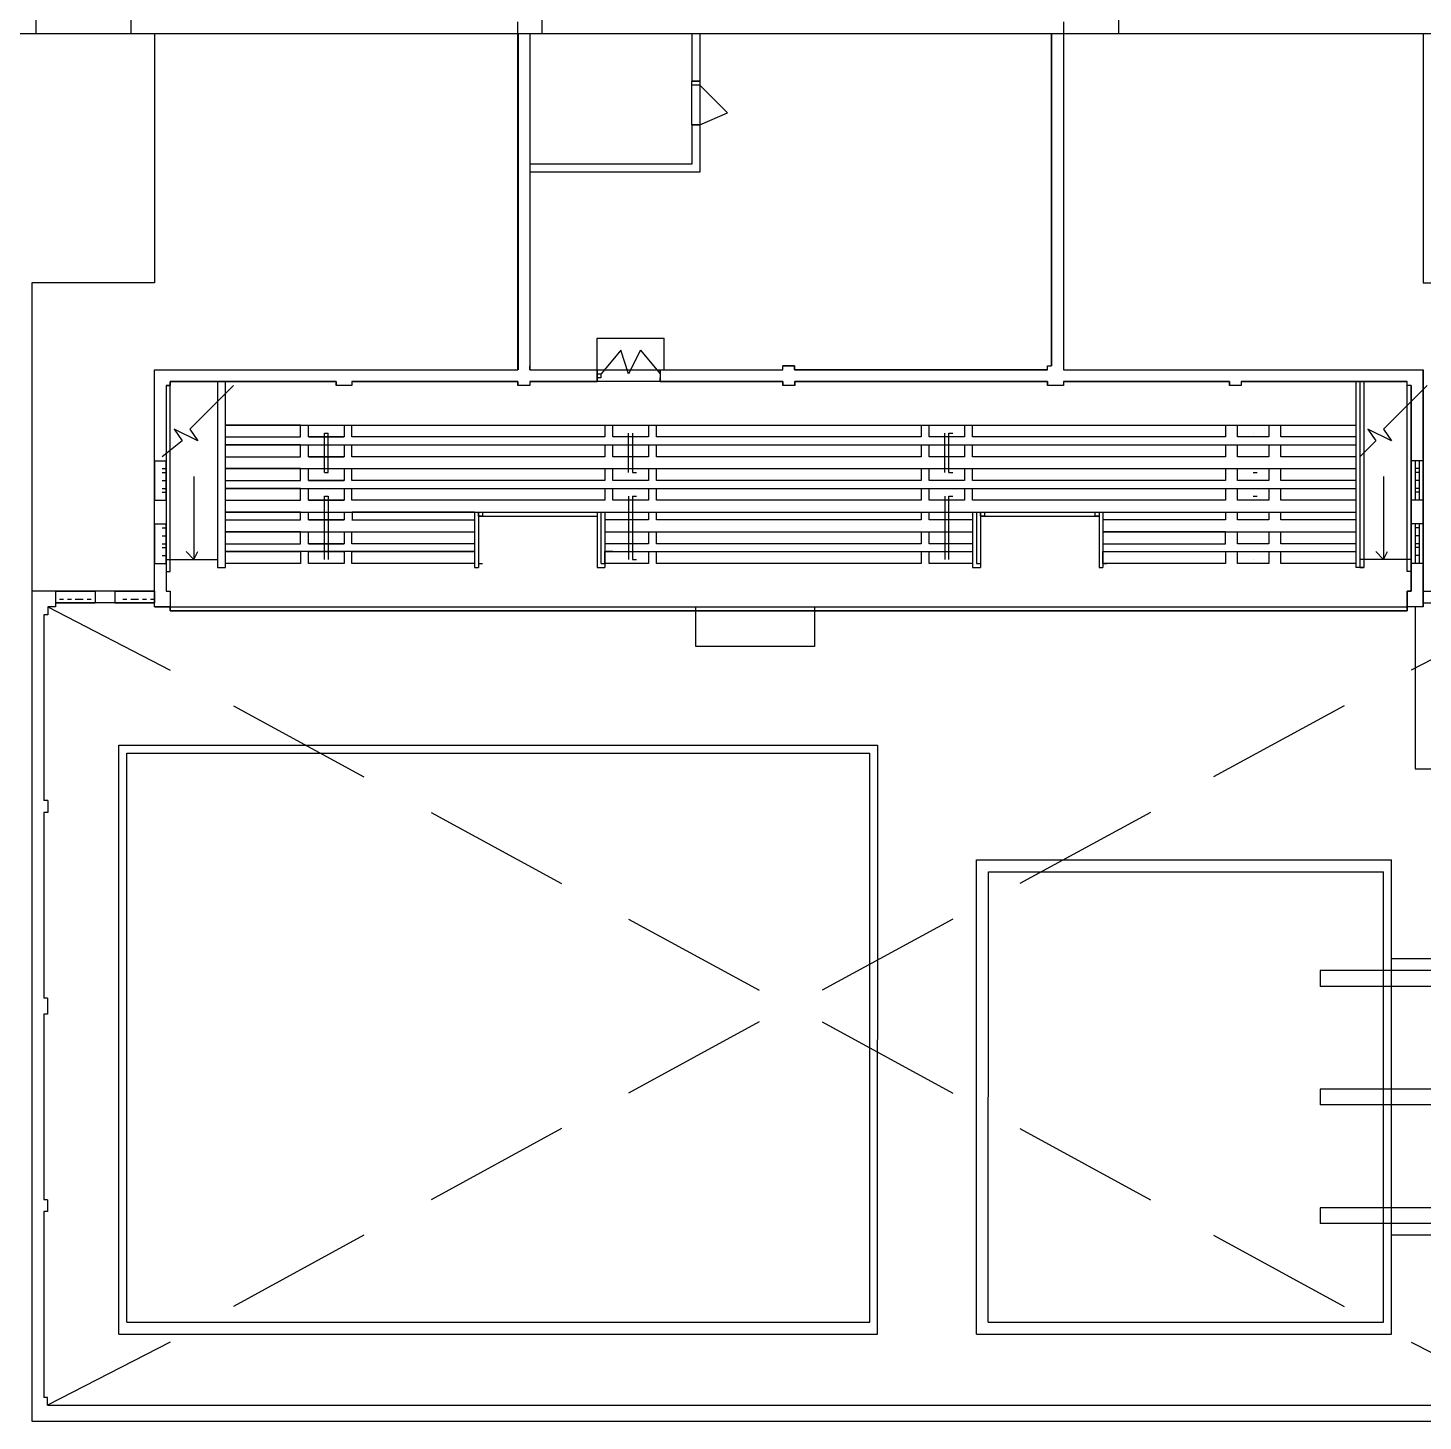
# Model space of a CAD drawing. Extents: x 0 to 132, y 0 to 63.
# Drawn here: x 30.61 to 53.02, y 0.03 to 22.42 of the extents above; entities that cross this region are included whole.
import ezdxf

# ---------------------------------------------------------------- set-up
doc = ezdxf.new("R2010")
doc.units = 0

msp = doc.modelspace()

# ---------------------------------------------------------------- linework, layer by layer
at = {"layer": 'Layer 1'}
for p, q in [((30.733935, 40.036853), (30.733935, 22.320375)), ((32.258197, 39.846353), (32.258197, 22.320375)), ((38.862163, 39.846512), (38.862163, 22.320534)), ((48.133151, 22.320534), (48.133151, 39.783012)), ((38.480978, 16.922723), (38.480978, 22.510981)), ((38.480978, 16.922723), (38.480978, 22.510981)), ((47.243967, 22.510981), (47.243967, 16.922723)), ((47.243967, 22.510981), (47.243967, 16.922723)), ((30.733803, 22.320481), (1.587604, 22.320481)), ((33.400958, 22.320455), (30.733961, 22.320455)), ((32.638985, 22.320455), (32.638985, 18.31996)), ((47.053679, 22.320375), (33.400931, 22.320375)), ((38.481031, 22.320455), (38.481031, 16.922961)), ((47.053652, 22.320534), (38.671398, 22.320534)), ((38.671425, 22.320455), (38.671425, 16.922961)), ((38.671504, 22.320349), (38.671504, 16.986356)), ((41.275133, 22.32056), (41.275133, 21.558561)), ((41.401868, 22.32056), (41.401868, 21.558561)), ((52.450881, 22.320534), (46.926388, 22.320534)), ((47.053494, 22.320349), (47.053494, 16.986356)), ((47.053652, 16.986276), (47.053652, 22.320534)), ((47.24402, 22.320455), (47.24402, 16.922961)), ((63.817525, 22.320349), (52.45104, 22.320349)), ((53.02246, 22.320455), (53.02246, 18.31996)), ((41.275107, 21.558614), (41.401842, 21.558614)), ((41.275107, 20.859851), (41.275107, 21.558614)), ((41.275107, 21.558347), (41.401842, 21.558347)), ((41.275107, 21.494847), (41.275107, 21.558347)), ((41.401868, 21.558561), (41.275133, 21.558561)), ((41.401868, 21.558561), (41.275133, 21.558561)), ((41.401842, 21.558614), (41.401842, 20.859851)), ((41.401842, 21.558347), (41.401842, 21.494847)), ((41.401842, 21.494847), (41.275107, 21.494847)), ((41.8465, 21.050562), (41.402001, 21.494797)), ((41.401842, 20.859851), (41.275107, 20.859851)), ((41.401868, 20.859798), (41.275133, 20.859798)), ((41.275133, 20.859798), (41.275133, 20.225063)), ((41.275133, 20.859798), (41.401868, 20.859798)), ((41.401868, 20.859798), (41.401868, 20.097799)), ((41.402001, 20.859798), (41.8465, 21.050562)), ((41.402001, 20.859798), (41.402001, 20.859798)), ((41.275265, 20.224851), (38.671504, 20.224851)), ((41.402001, 20.097852), (38.671504, 20.097852)), ((30.670673, 18.319854), (30.670408, 0.031877)), ((32.638985, 18.31996), (30.670752, 18.31996)), ((53.02246, 18.31996), (55.054722, 18.31996)), ((39.75095, 16.922856), (39.75095, 17.430855)), ((39.75095, 17.430855), (40.830449, 17.430855)), ((40.830449, 16.922935), (40.830449, 17.430934)), ((40.132055, 17.240408), (39.814553, 16.859673)), ((40.258843, 16.859673), (40.132108, 17.240408)), ((40.449608, 17.240408), (40.258843, 16.859673)), ((40.449608, 17.240408), (40.767107, 16.859673)), ((32.638932, 16.922882), (38.480925, 16.922882)), ((32.638985, 13.112993), (32.638985, 16.922723)), ((32.638985, 13.112993), (32.638985, 16.922723)), ((32.638985, 16.922723), (38.480978, 16.922723)), ((32.638985, 13.112993), (32.638985, 16.922723)), ((32.638985, 16.922723), (38.480978, 16.922723)), ((38.671425, 16.922856), (38.671425, 16.986353)), ((38.671425, 16.922961), (39.750923, 16.922961)), ((38.671504, 16.922856), (39.751003, 16.922856)), ((39.750841, 16.922856), (40.767105, 16.922856)), ((39.750841, 16.732356), (39.750841, 16.922856)), ((39.750841, 16.859356), (39.814341, 16.859356)), ((39.750841, 16.795856), (39.750841, 16.859356)), ((39.750923, 16.922961), (39.750923, 16.859462)), ((39.75095, 16.922856), (39.75095, 16.732356)), ((39.814341, 16.859356), (39.814341, 16.795856)), ((40.767105, 16.922856), (40.767105, 16.732356)), ((40.76716, 16.859541), (40.76716, 16.922776)), ((40.76716, 16.922776), (42.735393, 16.922776)), ((40.767266, 16.922856), (40.767266, 16.732356)), ((40.767266, 16.922856), (42.735499, 16.922856)), ((42.735393, 16.922776), (42.735393, 16.986276)), ((42.735393, 16.986276), (42.925893, 16.986276)), ((42.925946, 16.986356), (42.735446, 16.986356)), ((42.735499, 16.922856), (42.735499, 16.986353)), ((42.925893, 16.986276), (42.925893, 16.922776)), ((42.925893, 16.922776), (46.990152, 16.922776)), ((42.925946, 16.922856), (42.925946, 16.986356)), ((42.925972, 16.922723), (43.751471, 16.922723)), ((46.99002, 16.922856), (42.926025, 16.922856)), ((42.926025, 16.922856), (43.751524, 16.922856)), ((46.99002, 16.922856), (46.99002, 16.986356)), ((46.99002, 16.986356), (47.05352, 16.986356)), ((46.990152, 16.922776), (46.990152, 16.986276)), ((46.990152, 16.986276), (47.053652, 16.986276)), ((47.243888, 16.922776), (53.02238, 16.922776)), ((47.243967, 16.922723), (53.02246, 16.922723)), ((47.243967, 16.922723), (53.02246, 16.922723)), ((53.02246, 13.112993), (53.02246, 16.922723)), ((53.02246, 16.922723), (53.02246, 13.112993)), ((53.02246, 16.922723), (53.02246, 13.112993)), ((32.82967, 16.668856), (32.892906, 16.668856)), ((32.82967, 16.668856), (32.82967, 13.367125)), ((32.892959, 16.668988), (32.829723, 16.668988)), ((32.829723, 16.668988), (32.829723, 13.366992)), ((32.892906, 16.668856), (32.892906, 16.732356)), ((32.892932, 13.684413), (32.892932, 16.732409)), ((32.892932, 16.732382), (35.559929, 16.732382)), ((35.559955, 16.732488), (32.892959, 16.732488)), ((32.892959, 16.732488), (32.892959, 16.668988)), ((33.908931, 16.668856), (33.210432, 15.970357)), ((33.654931, 16.732409), (33.654931, 13.747913)), ((33.654931, 16.732409), (33.654931, 13.747913)), ((33.781931, 13.74786), (33.781931, 16.732356)), ((35.559955, 16.668988), (35.559955, 16.732488)), ((35.813955, 16.668988), (35.559955, 16.668988)), ((35.559982, 16.732409), (35.559982, 16.668909)), ((35.813981, 16.668909), (35.559982, 16.668909)), ((38.480952, 16.732488), (35.813955, 16.732488)), ((35.813955, 16.732488), (35.813955, 16.668988)), ((35.813981, 16.732488), (38.480978, 16.732488)), ((35.813981, 16.732409), (35.813981, 16.668909)), ((38.671425, 16.668909), (38.480925, 16.668909)), ((38.480952, 16.668988), (38.480952, 16.732488)), ((38.671451, 16.668988), (38.480952, 16.668988)), ((38.480975, 16.732409), (38.480975, 16.668909)), ((38.671425, 16.732409), (38.671425, 16.668909)), ((39.75095, 16.732488), (38.671451, 16.732488)), ((38.671451, 16.732488), (38.671451, 16.668988)), ((38.671504, 16.732356), (39.751003, 16.732356)), ((39.814341, 16.795856), (39.750841, 16.795856)), ((40.767105, 16.732356), (39.750841, 16.732356)), ((39.75095, 16.795988), (39.75095, 16.732488)), ((40.767054, 16.732356), (40.767054, 16.795856)), ((42.735552, 16.732356), (40.767054, 16.732356)), ((40.76716, 16.795988), (40.76716, 16.795988)), ((40.767266, 16.732356), (42.735499, 16.732356)), ((42.925946, 16.668909), (42.735446, 16.668909)), ((42.735473, 16.732488), (42.735473, 16.668724)), ((42.735552, 16.668856), (42.735552, 16.732356)), ((42.926052, 16.668856), (42.735552, 16.668856)), ((42.925946, 16.732409), (42.925946, 16.668909)), ((42.925972, 16.732488), (46.989967, 16.732488)), ((46.990047, 16.732356), (42.926052, 16.732356)), ((42.926052, 16.732356), (42.926052, 16.668856)), ((46.99002, 16.732409), (46.99002, 16.668909)), ((47.24402, 16.668909), (46.99002, 16.668909)), ((46.990047, 16.668856), (46.990047, 16.732356)), ((47.244046, 16.668856), (46.990047, 16.668856)), ((47.243967, 16.732488), (49.910964, 16.732488)), ((47.24402, 16.732409), (47.24402, 16.668909)), ((49.911043, 16.732356), (47.244046, 16.732356)), ((47.244046, 16.732356), (47.244046, 16.668856)), ((50.101463, 16.668909), (49.910964, 16.668909)), ((49.911016, 16.732409), (49.911016, 16.668909)), ((49.911043, 16.668856), (49.911043, 16.732356)), ((50.101543, 16.668856), (49.911043, 16.668856)), ((50.101384, 16.732541), (52.768381, 16.732541)), ((50.101463, 16.732409), (50.101463, 16.668909)), ((52.768539, 16.732356), (50.101543, 16.732356)), ((50.101543, 16.732356), (50.101543, 16.668856)), ((51.942935, 16.732409), (51.942935, 13.874912)), ((52.006434, 16.732409), (52.006434, 13.747913)), ((52.069934, 16.732409), (52.069934, 13.747913)), ((53.086012, 16.668856), (52.387513, 15.970357)), ((52.768434, 13.684413), (52.768434, 16.732409)), ((52.768539, 16.668856), (52.768539, 16.732356)), ((52.768539, 16.668856), (52.768539, 16.732356)), ((52.832039, 16.668856), (52.768539, 16.668856)), ((52.832039, 16.668856), (52.768539, 16.668856)), ((52.831933, 13.366992), (52.831933, 16.668988)), ((52.832039, 16.668856), (52.832039, 13.367125)), ((33.337696, 15.780122), (32.956432, 15.970357)), ((32.956432, 15.970357), (33.083696, 15.780122)), ((33.210432, 15.970357), (33.337696, 15.780122)), ((33.781931, 16.033883), (39.878188, 16.033883)), ((34.988562, 16.034095), (33.782063, 16.034095)), ((34.988562, 15.843331), (34.988562, 16.034095)), ((35.115615, 16.034121), (35.687114, 16.034121)), ((35.115615, 15.843357), (35.115615, 16.034121)), ((35.687114, 16.034121), (35.687114, 15.843357)), ((35.813849, 16.034121), (39.877844, 16.034121)), ((35.813849, 15.843357), (35.813849, 16.034121)), ((39.877844, 16.034121), (39.877844, 15.843357)), ((39.878161, 16.034042), (51.942882, 16.034042)), ((40.004844, 16.034121), (40.576343, 16.034121)), ((40.004844, 15.843357), (40.004844, 16.034121)), ((40.576343, 16.034121), (40.576343, 15.843357)), ((40.70361, 16.034121), (44.958105, 16.034121)), ((40.70361, 15.843357), (40.70361, 16.034121)), ((44.958105, 16.034121), (44.958105, 15.843357)), ((45.085102, 16.034121), (45.656601, 16.034121)), ((45.085102, 15.843357), (45.085102, 16.034121)), ((45.656601, 16.034121), (45.656601, 15.843357)), ((45.783601, 16.034121), (49.847331, 16.034121)), ((45.783601, 15.843357), (45.783601, 16.034121)), ((49.847331, 16.034121), (49.847331, 15.843357)), ((50.038098, 16.034121), (50.546098, 16.034121)), ((50.038098, 15.843357), (50.038098, 16.034121)), ((50.546098, 16.034121), (50.546098, 15.843357)), ((50.736436, 15.843331), (50.736436, 16.034095)), ((50.736436, 16.034095), (51.942935, 16.034095)), ((52.514513, 15.780122), (52.133514, 15.970357)), ((52.133514, 15.970357), (52.260514, 15.780122)), ((52.387513, 15.970357), (52.514513, 15.780122)), ((33.083696, 15.780122), (32.766197, 15.526122)), ((33.781931, 15.716384), (39.878188, 15.716384)), ((33.782063, 15.843331), (34.988562, 15.843331)), ((34.988562, 15.716542), (33.782063, 15.716542)), ((34.988562, 15.526043), (34.988562, 15.716542)), ((35.687114, 15.843357), (35.115615, 15.843357)), ((35.115615, 15.716622), (35.687114, 15.716622)), ((35.115615, 15.526122), (35.115615, 15.716622)), ((35.115694, 15.843383), (35.687193, 15.843383)), ((35.369561, 15.906883), (35.433059, 15.906883)), ((35.369614, 15.272043), (35.369614, 15.906778)), ((35.433114, 15.272043), (35.433114, 15.906778)), ((35.687114, 15.716622), (35.687114, 15.526122)), ((39.877844, 15.843357), (35.813849, 15.843357)), ((35.813849, 15.716622), (39.877844, 15.716622)), ((35.813849, 15.526122), (35.813849, 15.716622)), ((39.877844, 15.716622), (39.877844, 15.526122)), ((39.878161, 15.716542), (51.942882, 15.716542)), ((40.576343, 15.843357), (40.004844, 15.843357)), ((40.004844, 15.716622), (40.576343, 15.716622)), ((40.004844, 15.526122), (40.004844, 15.716622)), ((40.258923, 15.272043), (40.258923, 15.906778)), ((40.322476, 15.906883), (40.322476, 15.272149)), ((40.576343, 15.716622), (40.576343, 15.526122)), ((44.958105, 15.843357), (40.70361, 15.843357)), ((40.70361, 15.716622), (44.958105, 15.716622)), ((40.70361, 15.526122), (40.70361, 15.716622)), ((44.958105, 15.716622), (44.958105, 15.526122)), ((45.656601, 15.843357), (45.085102, 15.843357)), ((45.085102, 15.716622), (45.656601, 15.716622)), ((45.085102, 15.526122), (45.085102, 15.716622)), ((45.338969, 15.272043), (45.338969, 15.906778)), ((45.402469, 15.272043), (45.402469, 15.906778)), ((45.402522, 15.906883), (45.466022, 15.906883)), ((45.656601, 15.716622), (45.656601, 15.526122)), ((49.847331, 15.843357), (45.783601, 15.843357)), ((45.783601, 15.716622), (49.847331, 15.716622)), ((45.783601, 15.526122), (45.783601, 15.716622)), ((49.847331, 15.716622), (49.847331, 15.526122)), ((50.546098, 15.843357), (50.038098, 15.843357)), ((50.038098, 15.716622), (50.546098, 15.716622)), ((50.038098, 15.526122), (50.038098, 15.716622)), ((50.546122, 15.843198), (50.038122, 15.843198)), ((50.292148, 15.906883), (50.292148, 15.906883)), ((50.546098, 15.716622), (50.546098, 15.526122)), ((51.942935, 15.843331), (50.736436, 15.843331)), ((50.736436, 15.526043), (50.736436, 15.716542)), ((50.736436, 15.716542), (51.942935, 15.716542)), ((52.260514, 15.780122), (52.006514, 15.526122)), ((33.782063, 15.526043), (34.988562, 15.526043)), ((35.687114, 15.526122), (35.115615, 15.526122)), ((35.115694, 15.526148), (35.687193, 15.526148)), ((39.877844, 15.526122), (35.813849, 15.526122)), ((40.576343, 15.526122), (40.004844, 15.526122)), ((44.958105, 15.526122), (40.70361, 15.526122)), ((45.656601, 15.526122), (45.085102, 15.526122)), ((49.847331, 15.526122), (45.783601, 15.526122)), ((50.546098, 15.526122), (50.038098, 15.526122)), ((50.546122, 15.525963), (50.038122, 15.525963)), ((51.942935, 15.526043), (50.736436, 15.526043)), ((32.638959, 15.46249), (32.638959, 14.827491)), ((32.638985, 15.462463), (32.82975, 15.462463)), ((32.765985, 15.335225), (32.82975, 15.335225)), ((32.765985, 15.27199), (32.82975, 15.27199)), ((32.766091, 15.462463), (32.766091, 15.462463)), ((32.829723, 14.827491), (32.829723, 15.46249)), ((33.781931, 15.335384), (39.878188, 15.335384)), ((34.988562, 15.335411), (33.782063, 15.335411)), ((34.988562, 15.144911), (34.988562, 15.335411)), ((35.115615, 15.335358), (35.687114, 15.335358)), ((35.115615, 15.144858), (35.115615, 15.335358)), ((35.369561, 15.272043), (35.433059, 15.272043)), ((35.687114, 15.335358), (35.687114, 15.144858)), ((35.813849, 15.335358), (39.877844, 15.335358)), ((35.813849, 15.144858), (35.813849, 15.335358)), ((39.877844, 15.335358), (39.877844, 15.144858)), ((39.878161, 15.335278), (51.942882, 15.335278)), ((40.004844, 15.335358), (40.576343, 15.335358)), ((40.004844, 15.144858), (40.004844, 15.335358)), ((40.322476, 15.272043), (40.385978, 15.272043)), ((40.576343, 15.335358), (40.576343, 15.144858)), ((40.70361, 15.335358), (44.958105, 15.335358)), ((40.70361, 15.144858), (40.70361, 15.335358)), ((44.958105, 15.335358), (44.958105, 15.144858)), ((45.085102, 15.335358), (45.656601, 15.335358)), ((45.085102, 15.144858), (45.085102, 15.335358)), ((45.402522, 15.272043), (45.466022, 15.272043)), ((45.656601, 15.335358), (45.656601, 15.144858)), ((45.783601, 15.335358), (49.847331, 15.335358)), ((45.783601, 15.144858), (45.783601, 15.335358)), ((49.847331, 15.335358), (49.847331, 15.144858)), ((50.038098, 15.335358), (50.546098, 15.335358)), ((50.038098, 15.144858), (50.038098, 15.335358)), ((50.292148, 15.272043), (50.355381, 15.272043)), ((50.546098, 15.335358), (50.546098, 15.144858)), ((50.736436, 15.144911), (50.736436, 15.335411)), ((50.736436, 15.335411), (51.942935, 15.335411)), ((52.831933, 15.46249), (52.831933, 14.827491)), ((53.02246, 15.46249), (52.83196, 15.46249)), ((52.895724, 15.46249), (52.895724, 14.827491)), ((52.95896, 15.335225), (52.895724, 15.335225)), ((52.95896, 15.27199), (52.895724, 15.27199)), ((52.95896, 15.46249), (52.95896, 14.827491)), ((53.022433, 14.827491), (53.022433, 15.46249)), ((32.765985, 15.14499), (32.82975, 15.14499)), ((33.27409, 15.20849), (33.27409, 13.874992)), ((33.782063, 15.144911), (34.988562, 15.144911)), ((35.687114, 15.144858), (35.115615, 15.144858)), ((35.115694, 15.144884), (35.687193, 15.144884)), ((39.877844, 15.144858), (35.813849, 15.144858)), ((40.576343, 15.144858), (40.004844, 15.144858)), ((44.958105, 15.144858), (40.70361, 15.144858)), ((45.656601, 15.144858), (45.085102, 15.144858)), ((49.847331, 15.144858), (45.783601, 15.144858)), ((50.546098, 15.144858), (50.038098, 15.144858)), ((50.546122, 15.144964), (50.038122, 15.144964)), ((51.942935, 15.144911), (50.736436, 15.144911)), ((52.387619, 15.20849), (52.387619, 13.874992)), ((52.95896, 15.14499), (52.895724, 15.14499)), ((32.638985, 14.827464), (32.82975, 14.827464)), ((32.765985, 15.017726), (32.82975, 15.017726)), ((32.765985, 14.95449), (32.82975, 14.95449)), ((33.781931, 15.017884), (39.878188, 15.017884)), ((34.988562, 15.017858), (33.782063, 15.017858)), ((33.782063, 14.827358), (34.988562, 14.827358)), ((34.988562, 14.827358), (34.988562, 15.017858)), ((35.115615, 15.017861), (35.687114, 15.017861)), ((35.115615, 14.827361), (35.115615, 15.017861)), ((35.687114, 14.827361), (35.115615, 14.827361)), ((35.115694, 14.827385), (35.687193, 14.827385)), ((35.369561, 13.874965), (35.369561, 14.890961)), ((35.369561, 14.890938), (35.433059, 14.890938)), ((35.433114, 14.890938), (35.433114, 13.874939)), ((35.687114, 15.017861), (35.687114, 14.827361)), ((35.813849, 15.017861), (39.877844, 15.017861)), ((35.813849, 14.827361), (35.813849, 15.017861)), ((39.877844, 14.827361), (35.813849, 14.827361)), ((39.877844, 15.017861), (39.877844, 14.827361)), ((39.878161, 15.017779), (51.942882, 15.017779)), ((40.004844, 15.017861), (40.576343, 15.017861)), ((40.004844, 14.827361), (40.004844, 15.017861)), ((40.576343, 14.827361), (40.004844, 14.827361)), ((40.258791, 14.890832), (40.258791, 13.875098)), ((40.322449, 14.890938), (40.322449, 13.874939)), ((40.322476, 14.890938), (40.385978, 14.890938)), ((40.576343, 15.017861), (40.576343, 14.827361)), ((40.70361, 15.017861), (44.958105, 15.017861)), ((40.70361, 14.827361), (40.70361, 15.017861)), ((44.958105, 14.827361), (40.70361, 14.827361)), ((44.958105, 15.017861), (44.958105, 14.827361)), ((45.085102, 15.017861), (45.656601, 15.017861)), ((45.085102, 14.827361), (45.085102, 15.017861)), ((45.656601, 14.827361), (45.085102, 14.827361)), ((45.338972, 14.890938), (45.338972, 13.874939)), ((45.402522, 13.874965), (45.402522, 14.890961)), ((45.402522, 14.890938), (45.466022, 14.890938)), ((45.656601, 15.017861), (45.656601, 14.827361)), ((45.783601, 15.017861), (49.847331, 15.017861)), ((45.783601, 14.827361), (45.783601, 15.017861)), ((49.847331, 14.827361), (45.783601, 14.827361)), ((49.847331, 15.017861), (49.847331, 14.827361)), ((50.038098, 15.017861), (50.546098, 15.017861)), ((50.038098, 14.827361), (50.038098, 15.017861)), ((50.546098, 14.827361), (50.038098, 14.827361)), ((50.546122, 14.827464), (50.038122, 14.827464)), ((50.292148, 14.890938), (50.355381, 14.890938)), ((50.546098, 15.017861), (50.546098, 14.827361)), ((50.736436, 14.827358), (50.736436, 15.017858)), ((50.736436, 15.017858), (51.942935, 15.017858)), ((51.942935, 14.827358), (50.736436, 14.827358)), ((53.02246, 14.827491), (52.83196, 14.827491)), ((52.95896, 15.017726), (52.895724, 15.017726)), ((52.95896, 14.95449), (52.895724, 14.95449)), ((33.781931, 14.636885), (37.782691, 14.636885)), ((34.988562, 14.636806), (33.782063, 14.636806)), ((34.988562, 14.509806), (34.988562, 14.636806)), ((35.115615, 14.636858), (35.687114, 14.636858)), ((35.115615, 14.509859), (35.115615, 14.636858)), ((35.687114, 14.636858), (35.687114, 14.509859)), ((37.782585, 14.636938), (35.814087, 14.636938)), ((35.814087, 14.636938), (35.814087, 14.509938)), ((37.782585, 14.636938), (39.878082, 14.636938)), ((37.782638, 14.636885), (37.782638, 13.811386)), ((37.782717, 14.636938), (37.782717, 13.747939)), ((37.846111, 14.636858), (37.909346, 14.636858)), ((37.846111, 14.573359), (37.846111, 14.636858)), ((37.909346, 14.573359), (37.846111, 14.573359)), ((37.846138, 14.636935), (37.90937, 14.636935)), ((37.846138, 14.636885), (37.846138, 13.747886)), ((37.846138, 14.636885), (37.846138, 13.811386)), ((37.846138, 14.573385), (39.750871, 14.573385)), ((37.909346, 14.636858), (37.909346, 14.573359)), ((37.909452, 14.636938), (39.75095, 14.636938)), ((39.750871, 14.636885), (39.750871, 13.747886)), ((39.75095, 14.573385), (39.75095, 14.573385)), ((39.81437, 14.636885), (39.81437, 13.811386)), ((39.81437, 14.636885), (39.81437, 13.811386)), ((39.814503, 14.636938), (39.814503, 14.636938)), ((39.878056, 14.636938), (40.576555, 14.636938)), ((39.878082, 14.636938), (39.878082, 13.747939)), ((39.878161, 14.637044), (51.942882, 14.637044)), ((40.576555, 14.636938), (40.576555, 14.509938)), ((40.70361, 14.636858), (44.958105, 14.636858)), ((40.70361, 14.509859), (40.70361, 14.636858)), ((44.958105, 14.636858), (44.958105, 14.509859)), ((45.085102, 14.636858), (45.783866, 14.636858)), ((45.085102, 14.509859), (45.085102, 14.636858)), ((45.783575, 14.636938), (45.783575, 13.747939)), ((45.783628, 14.636938), (47.879125, 14.636938)), ((45.783866, 14.636858), (45.783866, 14.509859)), ((45.846942, 14.636935), (45.910442, 14.636935)), ((45.846995, 14.636885), (45.846995, 13.811386)), ((45.846995, 14.636885), (45.846995, 13.811386)), ((45.910495, 14.636885), (45.910495, 13.747886)), ((45.910495, 14.573385), (47.815493, 14.573385)), ((45.910601, 14.636858), (45.974101, 14.636858)), ((45.910601, 14.573359), (45.910601, 14.636858)), ((45.974101, 14.573359), (45.910601, 14.573359)), ((45.974074, 14.636938), (47.752072, 14.636938)), ((45.974101, 14.636858), (45.974101, 14.573359)), ((47.752101, 14.636858), (47.815601, 14.636858)), ((47.752101, 14.573359), (47.752101, 14.636858)), ((47.815601, 14.573359), (47.752101, 14.573359)), ((47.815493, 14.636885), (47.815493, 13.747886)), ((47.815493, 14.636885), (47.815493, 13.811386)), ((47.815546, 14.636938), (47.815546, 14.001939)), ((47.815601, 14.636858), (47.815601, 14.573359)), ((47.878993, 14.636885), (47.878993, 13.811386)), ((47.879046, 14.636938), (47.879046, 14.001939)), ((47.879122, 14.636935), (47.942363, 14.636935)), ((47.879125, 14.636938), (47.879125, 13.747939)), ((47.879125, 14.636938), (49.847358, 14.636938)), ((49.847358, 14.636938), (49.847358, 14.509938)), ((50.038098, 14.636858), (50.546098, 14.636858)), ((50.038098, 14.509859), (50.038098, 14.636858)), ((50.546098, 14.636858), (50.546098, 14.509859)), ((50.736436, 14.509806), (50.736436, 14.636806)), ((50.736436, 14.636806), (51.942935, 14.636806)), ((32.638959, 14.446491), (32.638959, 13.811492)), ((32.638985, 14.446465), (32.82975, 14.446465)), ((32.766091, 14.446517), (32.766091, 14.446517)), ((32.766091, 14.382965), (32.829591, 14.382965)), ((32.829723, 13.811492), (32.829723, 14.446491)), ((33.782063, 14.509806), (34.988562, 14.509806)), ((35.687114, 14.509859), (35.115615, 14.509859)), ((35.115694, 14.509885), (35.687193, 14.509885)), ((35.813984, 14.509806), (37.782476, 14.509806)), ((40.576555, 14.509938), (39.878056, 14.509938)), ((44.958105, 14.509859), (40.70361, 14.509859)), ((45.783866, 14.509859), (45.085102, 14.509859)), ((49.847464, 14.509806), (47.879233, 14.509806)), ((50.546098, 14.509859), (50.038098, 14.509859)), ((50.546122, 14.5097), (50.038122, 14.5097)), ((51.942935, 14.509806), (50.736436, 14.509806)), ((52.831933, 14.446491), (52.831933, 13.811492)), ((53.02246, 14.446491), (52.83196, 14.446491)), ((52.895724, 14.446491), (52.895724, 13.811492)), ((52.95896, 14.382991), (52.895724, 14.382991)), ((52.95896, 14.446491), (52.95896, 13.811492)), ((53.022433, 13.811492), (53.022433, 14.446491)), ((32.766091, 14.255965), (32.829591, 14.255965)), ((32.766091, 14.128965), (32.829591, 14.128965)), ((33.781931, 14.319385), (37.782691, 14.319385)), ((34.988562, 14.319465), (33.782063, 14.319465)), ((33.782063, 14.128965), (34.988562, 14.128965)), ((34.988562, 14.128965), (34.988562, 14.319465)), ((35.115615, 14.319356), (35.687114, 14.319356)), ((35.115615, 14.128856), (35.115615, 14.319356)), ((35.687114, 14.128856), (35.115615, 14.128856)), ((35.115694, 14.128886), (35.687193, 14.128886)), ((35.687114, 14.319356), (35.687114, 14.128856)), ((35.813849, 14.319356), (37.782347, 14.319356)), ((35.813849, 14.128856), (35.813849, 14.319356)), ((37.782347, 14.128856), (35.813849, 14.128856)), ((37.782347, 14.319356), (37.782347, 14.128856)), ((39.87795, 14.319438), (45.783707, 14.319438)), ((39.878056, 14.319385), (40.576555, 14.319385)), ((40.576555, 14.128886), (39.878056, 14.128886)), ((40.576555, 14.319385), (40.576555, 14.128886)), ((40.70361, 14.319356), (44.958105, 14.319356)), ((40.70361, 14.128856), (40.70361, 14.319356)), ((44.958105, 14.128856), (40.70361, 14.128856)), ((44.958105, 14.319356), (44.958105, 14.128856)), ((45.085102, 14.319356), (45.783866, 14.319356)), ((45.085102, 14.128856), (45.085102, 14.319356)), ((45.783866, 14.128856), (45.085102, 14.128856)), ((45.783866, 14.319356), (45.783866, 14.128856)), ((47.879125, 14.128965), (49.847358, 14.128965)), ((47.879151, 14.31928), (51.942882, 14.31928)), ((49.847464, 14.319385), (47.879233, 14.319385)), ((49.847358, 14.128965), (49.847358, 14.319465)), ((50.038098, 14.319356), (50.546098, 14.319356)), ((50.038098, 14.128856), (50.038098, 14.319356)), ((50.546098, 14.128856), (50.038098, 14.128856)), ((50.546122, 14.128965), (50.038122, 14.128965)), ((50.546098, 14.319356), (50.546098, 14.128856)), ((50.736436, 14.128965), (50.736436, 14.319465)), ((50.736436, 14.319465), (51.942935, 14.319465)), ((51.942935, 14.128965), (50.736436, 14.128965)), ((52.95896, 14.255727), (52.895724, 14.255727)), ((52.95896, 14.128991), (52.895724, 14.128991)), ((32.766091, 14.065465), (32.829591, 14.065465)), ((32.766091, 13.938465), (32.829591, 13.938465)), ((33.27409, 13.874992), (33.147091, 14.001727)), ((33.27409, 13.874965), (33.33759, 14.001701)), ((37.782691, 14.001886), (33.781931, 14.001886)), ((33.782116, 14.001859), (34.988615, 14.001859)), ((33.782116, 13.81136), (33.782116, 14.001859)), ((34.988615, 14.001859), (34.988615, 13.81136)), ((35.115615, 14.001859), (35.687114, 14.001859)), ((35.115615, 13.81136), (35.115615, 14.001859)), ((35.687114, 14.001859), (35.687114, 13.81136)), ((35.813849, 14.001859), (37.782347, 14.001859)), ((35.813849, 13.81136), (35.813849, 14.001859)), ((37.782347, 14.001859), (37.782347, 13.81136)), ((40.00495, 14.001939), (39.87795, 14.001939)), ((39.878056, 14.001833), (45.783548, 14.001833)), ((39.878109, 14.001859), (40.576608, 14.001859)), ((39.878109, 13.81136), (39.878109, 14.001859)), ((40.576608, 14.001859), (40.576608, 13.81136)), ((40.70361, 14.001859), (44.958105, 14.001859)), ((40.70361, 13.81136), (40.70361, 14.001859)), ((44.958105, 14.001859), (44.958105, 13.81136)), ((45.085102, 14.001859), (45.783866, 14.001859)), ((45.085102, 13.81136), (45.085102, 14.001859)), ((45.783866, 14.001859), (45.783866, 13.81136)), ((47.879098, 14.001859), (49.847331, 14.001859)), ((47.879098, 13.81136), (47.879098, 14.001859)), ((47.879151, 14.00178), (51.942882, 14.00178)), ((49.847331, 14.001859), (49.847331, 13.81136)), ((50.038098, 14.001859), (50.546098, 14.001859)), ((50.038098, 13.81136), (50.038098, 14.001859)), ((50.546098, 14.001859), (50.546098, 13.81136)), ((50.736436, 13.811412), (50.736436, 14.001912)), ((50.736436, 14.001912), (51.942935, 14.001912)), ((51.942935, 14.001912), (51.942935, 13.747913)), ((52.387619, 13.874992), (52.260619, 14.001727)), ((52.387619, 13.874965), (52.450855, 14.001701)), ((52.95896, 14.065491), (52.895724, 14.065491)), ((52.95896, 13.938492), (52.895724, 13.938492)), ((32.638985, 13.811465), (32.82975, 13.811465)), ((32.829697, 13.874912), (33.654931, 13.874912)), ((32.829723, 13.684466), (32.892959, 13.684466)), ((33.654931, 13.74786), (33.718431, 13.74786)), ((33.654931, 13.74786), (33.781931, 13.74786)), ((34.988615, 13.81136), (33.782116, 13.81136)), ((35.687114, 13.81136), (35.115615, 13.81136)), ((37.782347, 13.81136), (35.813849, 13.81136)), ((37.782587, 13.74786), (37.846085, 13.74786)), ((37.846138, 13.81141), (37.90937, 13.81141)), ((39.750953, 13.74786), (39.87795, 13.74786)), ((39.8145, 13.81141), (39.878003, 13.81141)), ((40.576608, 13.81136), (39.878109, 13.81136)), ((40.322476, 13.874965), (40.385978, 13.874965)), ((44.958105, 13.81136), (40.70361, 13.81136)), ((45.783866, 13.81136), (45.085102, 13.81136)), ((45.783628, 13.74786), (45.910363, 13.74786)), ((45.846942, 13.81141), (45.910442, 13.81141)), ((47.815546, 13.74786), (47.879046, 13.74786)), ((49.847331, 13.81136), (47.879098, 13.81136)), ((47.879122, 13.81141), (47.942363, 13.81141)), ((50.546098, 13.81136), (50.038098, 13.81136)), ((50.292148, 13.874965), (50.292148, 13.874965)), ((51.942935, 13.811412), (50.736436, 13.811412)), ((52.070069, 13.74786), (51.943067, 13.74786)), ((52.006408, 13.747965), (52.070173, 13.747965)), ((52.831933, 13.874912), (52.006434, 13.874912)), ((52.831933, 13.684439), (52.768434, 13.684439)), ((53.02246, 13.811492), (52.83196, 13.811492)), ((32.638906, 13.367125), (30.670673, 13.367125)), ((31.051461, 13.366992), (31.686725, 13.366992)), ((31.051487, 13.366992), (31.051487, 13.112993)), ((31.114961, 13.23986), (31.178725, 13.23986)), ((31.242225, 13.23986), (31.305461, 13.23986)), ((31.36896, 13.23986), (31.432725, 13.23986)), ((31.432725, 13.23986), (31.496225, 13.23986)), ((31.55946, 13.23986), (31.62296, 13.23986)), ((31.686487, 13.366992), (31.686487, 13.176228)), ((31.686592, 13.23986), (31.686592, 13.23986)), ((32.004224, 13.366992), (32.638959, 13.366992)), ((32.004251, 13.366992), (32.004251, 13.176228)), ((32.131118, 13.23994), (32.194618, 13.23994)), ((32.258118, 13.23994), (32.321353, 13.23994)), ((32.321353, 13.23994), (32.384853, 13.23994)), ((32.448618, 13.23994), (32.512118, 13.23994)), ((32.575618, 13.23994), (32.638853, 13.23994)), ((32.638985, 13.366992), (32.638985, 13.176228)), ((32.638985, 13.23986), (32.638985, 13.23986)), ((32.82967, 13.366992), (32.892906, 13.366992)), ((32.829723, 13.366992), (32.892959, 13.366992)), ((32.892906, 13.366992), (32.892906, 13.112993)), ((32.892959, 13.366992), (32.892959, 13.049493)), ((52.768434, 13.049493), (52.768434, 13.366992)), ((52.768434, 13.366992), (52.831933, 13.366992)), ((52.832039, 13.366992), (52.768539, 13.366992)), ((52.768539, 13.366992), (52.768539, 13.112993)), ((53.022433, 13.366992), (53.657697, 13.366992)), ((53.02246, 13.366992), (53.02246, 13.176228)), ((53.02246, 13.23986), (53.02246, 13.23986)), ((30.92462, 13.112993), (30.92462, 12.985993)), ((30.92462, 13.112993), (32.892853, 12.096994)), ((31.051461, 13.112966), (30.924726, 13.112966)), ((31.051461, 13.176228), (31.686725, 13.176228)), ((32.638959, 13.176202), (31.051461, 13.176202)), ((32.004224, 13.176228), (32.638959, 13.176228)), ((32.638985, 13.112993), (32.892985, 13.112993)), ((32.892985, 13.112993), (32.638985, 13.112993)), ((32.892985, 13.112993), (32.638985, 13.112993)), ((32.892932, 13.112887), (52.768407, 13.112887)), ((32.892932, 13.112887), (52.768407, 13.112887)), ((32.892932, 13.049387), (52.768407, 13.049387)), ((32.892959, 13.112966), (32.892959, 13.049466)), ((32.892959, 13.049493), (52.768434, 13.049493)), ((32.892985, 13.049493), (32.892985, 13.112993)), ((32.892985, 13.049493), (32.892985, 13.112993)), ((52.76846, 13.049493), (32.892985, 13.049493)), ((52.76846, 13.049493), (32.892985, 13.049493)), ((41.338474, 12.477914), (41.338474, 13.112913)), ((43.243472, 13.112993), (43.243472, 12.477993)), ((52.768434, 13.11294), (52.768434, 13.04944)), ((53.02246, 13.112993), (52.768457, 13.112993)), ((52.76846, 13.112993), (52.76846, 13.049493)), ((53.02246, 13.112993), (52.76846, 13.112993)), ((52.76846, 13.112993), (52.76846, 13.049493)), ((53.02246, 13.112993), (52.76846, 13.112993)), ((52.76846, 13.112993), (52.76846, 13.049493)), ((54.800643, 13.112993), (52.832145, 12.096994)), ((52.895592, 13.112993), (52.895592, 10.509496)), ((53.022433, 13.176228), (53.657697, 13.176228)), ((53.02246, 13.176228), (54.673458, 13.176228)), ((30.860961, 12.985966), (30.860961, 10.001206)), ((30.92462, 12.985993), (30.86112, 12.985993)), ((43.243472, 12.477914), (41.338474, 12.477914)), ((33.908851, 11.525495), (36.004613, 10.382496)), ((51.752382, 11.525495), (49.657149, 10.382496)), ((32.067195, 1.428981), (32.06746, 10.890469)), ((32.067433, 10.89039), (44.259418, 10.89039)), ((32.194195, 1.619481), (32.194459, 10.763469)), ((32.194433, 10.763654), (44.132683, 10.763654)), ((44.132259, 1.619481), (44.132524, 10.763469)), ((44.259259, 1.428981), (44.259524, 10.890469)), ((52.895592, 10.509496), (54.863825, 10.509496)), ((30.92462, 10.001311), (30.86112, 10.001311)), ((30.92462, 10.001311), (30.92462, 9.810812)), ((30.860935, 9.810917), (30.86067, 6.826421)), ((30.92462, 9.810812), (30.86112, 9.810812)), ((37.083847, 9.810997), (39.179609, 8.667734)), ((48.64115, 9.810997), (46.545653, 8.667734)), ((45.846757, 1.428981), (45.847022, 9.048971)), ((45.846889, 9.049051), (52.514381, 9.049051)), ((52.514169, 1.428954), (52.514434, 9.048945)), ((46.037257, 1.619481), (46.037521, 8.858472)), ((46.037654, 8.858551), (52.387646, 8.858551)), ((52.387434, 1.619454), (52.387699, 8.858445)), ((40.258843, 8.096499), (42.354341, 6.9535)), ((45.466154, 8.096499), (43.370392, 6.9535)), ((54.419167, 7.461447), (52.514169, 7.461447)), ((53.784168, 7.271), (51.371171, 7.271)), ((51.371171, 7.271), (51.371171, 7.017)), ((53.784168, 7.017), (51.371171, 7.017)), ((30.924355, 6.826315), (30.860855, 6.826315)), ((30.924355, 6.826315), (30.924355, 6.572316)), ((30.86067, 6.572422), (30.86067, 3.587925)), ((30.924355, 6.572316), (30.860855, 6.572316)), ((42.354394, 6.445501), (40.258632, 5.302238)), ((43.37034, 6.445501), (45.465837, 5.302238)), ((51.371171, 5.36595), (51.371171, 5.11195)), ((53.784168, 5.36595), (51.371171, 5.36595)), ((53.784168, 5.11195), (51.371171, 5.11195)), ((39.179398, 4.730739), (37.083636, 3.588005)), ((46.545336, 4.730739), (48.640833, 3.588005)), ((30.924355, 3.588005), (30.860855, 3.588005)), ((30.924355, 3.588005), (30.924355, 3.39724)), ((30.860855, 3.39732), (30.860855, 0.413088)), ((30.924355, 3.39724), (30.860855, 3.39724)), ((53.784168, 3.460899), (51.371171, 3.460899)), ((51.371171, 3.460899), (51.371171, 3.206899)), ((53.784168, 3.206899), (51.371171, 3.206899)), ((36.004402, 3.016505), (33.90864, 1.873507)), ((49.656832, 3.016505), (51.752329, 1.873507)), ((54.419167, 3.016452), (52.514169, 3.016452)), ((32.194168, 1.619401), (44.132418, 1.619401)), ((46.037389, 1.619296), (52.387381, 1.619296)), ((32.067169, 1.428902), (44.259153, 1.428902)), ((45.846625, 1.42906), (52.514116, 1.42906)), ((32.89272, 1.301849), (30.924487, 0.285847)), ((52.831775, 1.301849), (54.800272, 0.285847)), ((30.924355, 0.412903), (30.860855, 0.412903)), ((30.924355, 0.285903), (30.924355, 0.412903)), ((30.924435, 0.285903), (54.800405, 0.285903)), ((30.670435, 0.031903), (55.054404, 0.031903))]:
    msp.add_line(p, q, dxfattribs=at)

doc.saveas('drawing.dxf')
